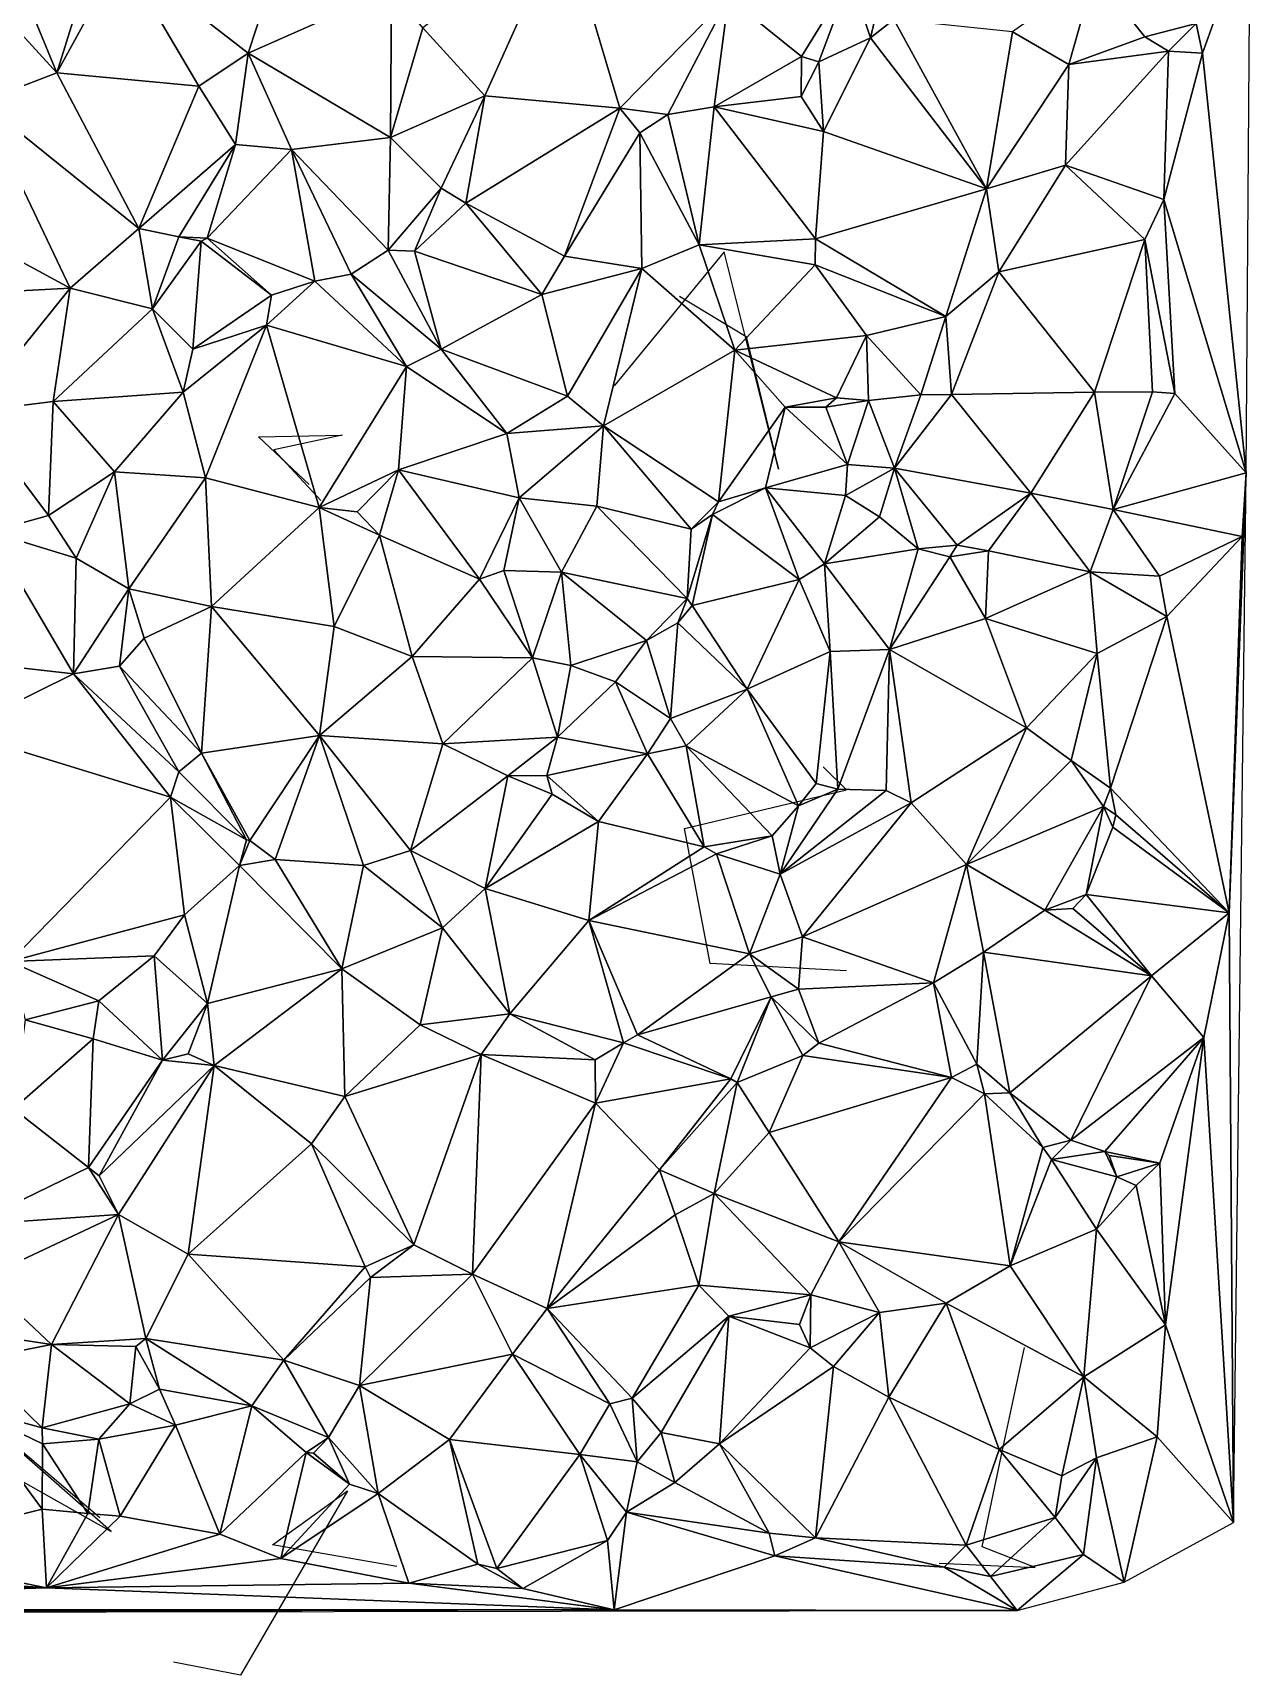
# Model space of a CAD drawing. Header units: metres. Extents: x -15 to 15.3, y -15.5 to 15.
# Drawn here: x 4.92 to 14.97, y -15.49 to -1.94 of the extents above; entities that cross this region are included whole.
import ezdxf

# ---------------------------------------------------------------- set-up
doc = ezdxf.new("R2010")
doc.units = ezdxf.units.M
doc.layers.add('CRACKS', color=1, linetype='Continuous')
doc.layers.add('STREET_MESH', color=7, linetype='Continuous')

msp = doc.modelspace()

# ---------------------------------------------------------------- linework, layer by layer
at = {"layer": 'CRACKS'}
for points in [[(10.261, -4.111, 0.1), (10.81, -4.443, 0.1), (11.078, -5.54, 0.1), (10.629, -3.744, 0.1), (9.722, -4.851, 0.1)], [(7.203, -5.664, 0.1), (6.784, -5.272, 0.1), (7.476, -5.257, 0.1), (6.911, -5.378, 0.1), (7.3, -5.797, 0.1)], [(11.64, -9.68, 0.1), (10.513, -9.62, 0.1), (10.302, -8.504, 0.1), (11.64, -8.185, 0.1), (11.447, -7.997, 0.1)], [(12.404, -14.57, 0.1), (13.197, -14.605, 0.1), (12.761, -14.433, 0.1), (12.928, -13.636, 0.1), (13.11, -12.79, 0.1)], [(4.313, -13.207, 0.1), (4.022, -13.437, 0.1), (5.568, -14.308, 0.1), (4.123, -13.043, 0.1), (5.474, -14.191, 0.1)], [(7.927, -14.596, 0.1), (6.899, -14.418, 0.1), (7.519, -13.971, 0.1), (6.636, -15.493, 0.1), (6.081, -15.385, 0.1)]]:
    msp.add_polyline3d(points, dxfattribs=at)
at = {"layer": 'STREET_MESH'}
for points in [[(6.699, -2.106), (7.181, -0.637), (5.653, -1.294)], [(6.699, -2.106), (7.881, -1.578), (7.181, -0.637)], [(4.525, -0.83), (4.04, -1.086), (5.12, -2.267)], [(5.453, -1.197), (4.525, -0.83), (5.12, -2.267)], [(8.14, -1.895), (8.652, -2.458), (9.305, -1.003)], [(8.652, -2.458), (9.768, -2.559), (9.305, -1.003)], [(9.768, -2.559), (10.664, -1.646), (9.305, -1.003)], [(14.527, -1.861), (14.58, -2.106), (14.973, -1.012)], [(14.58, -2.106), (14.941, -5.569), (14.973, -1.012)], [(4.04, -1.086), (4.495, -2.507), (5.12, -2.267)], [(5.453, -1.197), (5.12, -2.267), (5.653, -1.294)], [(5.12, -2.267), (6.292, -2.377), (5.653, -1.294)], [(6.292, -2.377), (6.699, -2.106), (5.653, -1.294)], [(10.664, -1.646), (11.267, -2.133), (11.672, -1.474)], [(11.267, -2.133), (11.411, -2.175), (11.672, -1.474)], [(11.672, -1.474), (11.411, -2.175), (11.837, -1.978)], [(11.672, -1.474), (11.837, -1.978), (11.884, -1.779)], [(13.689, -1.446), (13.01, -1.928), (13.476, -2.198)], [(14.103, -1.969), (13.689, -1.446), (13.476, -2.198)], [(13.689, -1.446), (14.103, -1.969), (14.527, -1.861)], [(7.873, -2.801), (7.881, -1.578), (6.699, -2.106)], [(7.873, -2.801), (8.14, -1.895), (7.881, -1.578)], [(10.163, -2.611), (10.664, -1.646), (9.768, -2.559)], [(10.664, -1.646), (10.163, -2.611), (10.548, -2.547)], [(11.267, -2.133), (10.664, -1.646), (10.548, -2.547)], [(8.652, -2.458), (8.14, -1.895), (7.873, -2.801)], [(11.837, -1.978), (12.032, -1.827), (11.884, -1.779)], [(12.795, -3.224), (12.032, -1.827), (11.837, -1.978)], [(12.795, -3.224), (13.01, -1.928), (12.032, -1.827)], [(14.527, -1.861), (14.103, -1.969), (14.298, -2.089)], [(14.527, -1.861), (14.298, -2.089), (14.58, -2.106)], [(11.411, -2.175), (11.451, -2.752), (11.837, -1.978)], [(11.451, -2.752), (12.795, -3.224), (11.837, -1.978)], [(13.01, -1.928), (12.795, -3.224), (13.476, -2.198)], [(14.298, -2.089), (14.103, -1.969), (13.476, -2.198)], [(6.699, -2.106), (6.292, -2.377), (6.595, -2.859)], [(7.056, -2.901), (6.699, -2.106), (6.595, -2.859)], [(7.056, -2.901), (7.873, -2.801), (6.699, -2.106)], [(11.265, -2.463), (11.267, -2.133), (10.548, -2.547)], [(11.265, -2.463), (11.411, -2.175), (11.267, -2.133)], [(14.298, -2.089), (13.447, -3.029), (14.259, -3.312)], [(13.447, -3.029), (14.298, -2.089), (13.476, -2.198)], [(14.58, -2.106), (14.298, -2.089), (14.259, -3.312)], [(14.58, -2.106), (14.259, -3.312), (14.941, -5.569)], [(4.495, -2.507), (5.796, -3.552), (5.12, -2.267)], [(5.796, -3.552), (6.292, -2.377), (5.12, -2.267)], [(11.411, -2.175), (11.265, -2.463), (11.451, -2.752)], [(12.795, -3.224), (13.447, -3.029), (13.476, -2.198)], [(6.292, -2.377), (5.796, -3.552), (6.595, -2.859)], [(5.23, -4.045), (4.495, -2.507), (4.058, -3.413)], [(5.796, -3.552), (4.495, -2.507), (5.23, -4.045)], [(8.652, -2.458), (7.873, -2.801), (8.292, -3.218)], [(8.652, -2.458), (8.292, -3.218), (8.497, -3.343)], [(9.768, -2.559), (8.652, -2.458), (8.497, -3.343)], [(9.31, -3.781), (9.768, -2.559), (8.497, -3.343)], [(9.31, -3.781), (9.933, -2.762), (9.768, -2.559)], [(9.933, -2.762), (10.163, -2.611), (9.768, -2.559)], [(10.163, -2.611), (10.424, -3.686), (10.548, -2.547)], [(10.424, -3.686), (11.385, -3.638), (10.548, -2.547)], [(11.451, -2.752), (11.265, -2.463), (10.548, -2.547)], [(11.385, -3.638), (11.451, -2.752), (10.548, -2.547)], [(9.933, -2.762), (10.424, -3.686), (10.163, -2.611)], [(7.855, -3.731), (7.873, -2.801), (7.056, -2.901)], [(7.873, -2.801), (7.855, -3.731), (8.292, -3.218)], [(9.31, -3.781), (9.95, -3.881), (9.933, -2.762)], [(9.933, -2.762), (9.95, -3.881), (10.424, -3.686)], [(11.385, -3.638), (12.795, -3.224), (11.451, -2.752)], [(5.796, -3.552), (6.126, -3.621), (6.595, -2.859)], [(6.126, -3.621), (6.36, -3.631), (6.595, -2.859)], [(6.36, -3.631), (7.056, -2.901), (6.595, -2.859)], [(7.056, -2.901), (6.36, -3.631), (7.248, -3.988)], [(7.548, -3.929), (7.056, -2.901), (7.248, -3.988)], [(7.548, -3.929), (7.855, -3.731), (7.056, -2.901)], [(13.447, -3.029), (12.795, -3.224), (12.899, -3.91)], [(13.447, -3.029), (12.899, -3.91), (14.104, -3.644)], [(13.447, -3.029), (14.104, -3.644), (14.259, -3.312)], [(8.292, -3.218), (7.855, -3.731), (8.072, -3.739)], [(8.292, -3.218), (8.072, -3.739), (8.497, -3.343)], [(12.795, -3.224), (11.385, -3.638), (12.46, -4.278)], [(12.899, -3.91), (12.795, -3.224), (12.46, -4.278)], [(8.072, -3.739), (9.124, -4.098), (8.497, -3.343)], [(9.124, -4.098), (9.31, -3.781), (8.497, -3.343)], [(14.104, -3.644), (14.352, -4.913), (14.259, -3.312)], [(14.259, -3.312), (14.352, -4.913), (14.941, -5.569)], [(4.032, -4.107), (5.23, -4.045), (4.058, -3.413)], [(5.796, -3.552), (5.23, -4.045), (5.909, -4.214)], [(6.126, -3.621), (5.796, -3.552), (5.909, -4.214)], [(6.31, -3.657), (6.126, -3.621), (5.909, -4.214)], [(6.241, -4.548), (6.31, -3.657), (5.909, -4.214)], [(6.126, -3.621), (6.31, -3.657), (6.36, -3.631)], [(6.241, -4.548), (6.892, -4.101), (6.31, -3.657)], [(6.31, -3.657), (6.892, -4.101), (6.36, -3.631)], [(6.36, -3.631), (6.892, -4.101), (7.248, -3.988)], [(11.381, -3.851), (11.385, -3.638), (10.424, -3.686)], [(11.385, -3.638), (11.381, -3.851), (12.46, -4.278)], [(14.104, -3.644), (12.899, -3.91), (13.687, -4.904)], [(14.104, -3.644), (13.687, -4.904), (14.166, -4.901)], [(14.352, -4.913), (14.104, -3.644), (14.166, -4.901)], [(7.855, -3.731), (7.548, -3.929), (8.293, -4.548)], [(8.072, -3.739), (7.855, -3.731), (8.293, -4.548)], [(9.124, -4.098), (8.072, -3.739), (8.293, -4.548)], [(9.31, -3.781), (9.124, -4.098), (9.95, -3.881)], [(10.424, -3.686), (9.95, -3.881), (10.719, -4.555)], [(11.381, -3.851), (10.424, -3.686), (10.719, -4.555)], [(8.007, -4.692), (7.548, -3.929), (7.248, -3.988)], [(7.548, -3.929), (8.007, -4.692), (8.293, -4.548)], [(9.124, -4.098), (9.336, -4.936), (9.95, -3.881)], [(9.95, -3.881), (9.336, -4.936), (9.632, -5.182)], [(9.95, -3.881), (9.632, -5.182), (10.719, -4.555)], [(11.804, -4.436), (11.381, -3.851), (10.719, -4.555)], [(11.381, -3.851), (11.804, -4.436), (12.46, -4.278)], [(12.506, -4.923), (12.899, -3.91), (12.46, -4.278)], [(12.899, -3.91), (12.506, -4.923), (13.687, -4.904)], [(4.032, -4.107), (4.407, -5.066), (5.23, -4.045)], [(4.407, -5.066), (5.089, -4.98), (5.23, -4.045)], [(5.23, -4.045), (5.089, -4.98), (5.909, -4.214)], [(6.849, -4.35), (8.007, -4.692), (7.248, -3.988)], [(6.892, -4.101), (6.849, -4.35), (7.248, -3.988)], [(6.892, -4.101), (6.241, -4.548), (6.849, -4.35)], [(9.336, -4.936), (9.124, -4.098), (8.293, -4.548)], [(5.089, -4.98), (6.163, -4.903), (5.909, -4.214)], [(6.163, -4.903), (6.241, -4.548), (5.909, -4.214)], [(11.804, -4.436), (12.253, -4.925), (12.46, -4.278)], [(12.253, -4.925), (12.506, -4.923), (12.46, -4.278)], [(6.849, -4.35), (6.163, -4.903), (6.347, -5.611)], [(6.241, -4.548), (6.163, -4.903), (6.849, -4.35)], [(7.286, -5.854), (6.849, -4.35), (6.347, -5.611)], [(8.007, -4.692), (6.849, -4.35), (7.286, -5.854)], [(11.556, -4.949), (11.804, -4.436), (10.719, -4.555)], [(11.804, -4.436), (11.556, -4.949), (11.822, -4.971)], [(12.253, -4.925), (11.804, -4.436), (11.822, -4.971)], [(8.293, -4.548), (8.007, -4.692), (8.834, -5.245)], [(9.336, -4.936), (8.293, -4.548), (8.834, -5.245)], [(9.632, -5.182), (10.583, -5.807), (10.719, -4.555)], [(10.583, -5.807), (11.132, -5.027), (10.719, -4.555)], [(11.132, -5.027), (11.556, -4.949), (10.719, -4.555)], [(7.939, -5.543), (8.007, -4.692), (7.286, -5.854)], [(8.007, -4.692), (7.939, -5.543), (8.834, -5.245)], [(5.049, -5.92), (5.089, -4.98), (4.407, -5.066)], [(5.049, -5.92), (5.595, -5.562), (5.089, -4.98)], [(5.595, -5.562), (6.163, -4.903), (5.089, -4.98)], [(6.163, -4.903), (5.595, -5.562), (6.347, -5.611)], [(9.632, -5.182), (9.336, -4.936), (8.834, -5.245)], [(11.47, -5.028), (11.556, -4.949), (11.132, -5.027)], [(11.556, -4.949), (11.47, -5.028), (11.822, -4.971)], [(11.47, -5.028), (11.649, -5.501), (11.822, -4.971)], [(11.649, -5.501), (12.035, -5.53), (11.822, -4.971)], [(12.035, -5.53), (12.253, -4.925), (11.822, -4.971)], [(12.506, -4.923), (12.035, -5.53), (13.161, -5.738)], [(12.506, -4.923), (12.253, -4.925), (12.035, -5.53)], [(13.687, -4.904), (12.506, -4.923), (13.161, -5.738)], [(13.842, -5.871), (13.687, -4.904), (13.161, -5.738)], [(13.687, -4.904), (13.842, -5.871), (14.166, -4.901)], [(13.842, -5.871), (14.352, -4.913), (14.166, -4.901)], [(14.352, -4.913), (13.842, -5.871), (14.941, -5.569)], [(4.566, -6.056), (5.049, -5.92), (4.407, -5.066)], [(10.97, -5.692), (11.132, -5.027), (10.583, -5.807)], [(11.649, -5.501), (11.132, -5.027), (10.97, -5.692)], [(11.47, -5.028), (11.132, -5.027), (11.649, -5.501)], [(7.939, -5.543), (8.938, -5.774), (8.834, -5.245)], [(8.938, -5.774), (9.632, -5.182), (8.834, -5.245)], [(9.632, -5.182), (8.938, -5.774), (9.579, -5.845)], [(9.632, -5.182), (9.579, -5.845), (10.358, -6.034)], [(10.583, -5.807), (9.632, -5.182), (10.358, -6.034)], [(7.939, -5.543), (7.286, -5.854), (7.6, -5.89)], [(7.784, -6.084), (7.939, -5.543), (7.6, -5.89)], [(7.939, -5.543), (7.784, -6.084), (8.61, -6.447)], [(8.938, -5.774), (7.939, -5.543), (8.61, -6.447)], [(11.631, -5.755), (11.649, -5.501), (10.97, -5.692)], [(11.649, -5.501), (11.631, -5.755), (12.035, -5.53)], [(11.631, -5.755), (11.913, -5.931), (12.035, -5.53)], [(11.913, -5.931), (12.231, -6.195), (12.035, -5.53)], [(12.035, -5.53), (12.554, -6.165), (13.161, -5.738)], [(12.231, -6.195), (12.554, -6.165), (12.035, -5.53)], [(5.595, -5.562), (5.049, -5.92), (5.277, -6.273)], [(5.595, -5.562), (5.277, -6.273), (5.712, -6.527)], [(6.347, -5.611), (5.595, -5.562), (5.712, -6.527)], [(6.397, -6.671), (6.347, -5.611), (5.712, -6.527)], [(7.286, -5.854), (6.347, -5.611), (6.397, -6.671)], [(10.533, -5.914), (10.97, -5.692), (10.583, -5.807)], [(11.25, -6.449), (10.97, -5.692), (10.533, -5.914)], [(10.97, -5.692), (11.25, -6.449), (11.457, -6.321)], [(11.631, -5.755), (10.97, -5.692), (11.457, -6.321)], [(14.941, -5.569), (13.842, -5.871), (14.907, -6.095)], [(14.941, -5.569), (14.799, -9.202), (14.835, -14.234)], [(14.799, -9.202), (14.941, -5.569), (14.907, -6.095)], [(8.81, -6.375), (8.938, -5.774), (8.61, -6.447)], [(9.287, -6.389), (8.938, -5.774), (8.81, -6.375)], [(8.938, -5.774), (9.287, -6.389), (9.579, -5.845)], [(10.533, -5.914), (10.583, -5.807), (10.358, -6.034)], [(11.913, -5.931), (11.631, -5.755), (11.457, -6.321)], [(12.554, -6.165), (12.813, -6.213), (13.161, -5.738)], [(12.813, -6.213), (13.653, -6.387), (13.161, -5.738)], [(13.653, -6.387), (13.842, -5.871), (13.161, -5.738)], [(5.049, -5.92), (4.566, -6.056), (5.277, -6.273)], [(7.41, -6.838), (7.286, -5.854), (6.397, -6.671)], [(7.286, -5.854), (7.784, -6.084), (7.6, -5.89)], [(7.784, -6.084), (7.286, -5.854), (7.41, -6.838)], [(9.287, -6.389), (10.325, -6.605), (9.579, -5.845)], [(9.579, -5.845), (10.325, -6.605), (10.358, -6.034)], [(10.325, -6.605), (10.533, -5.914), (10.358, -6.034)], [(10.533, -5.914), (10.325, -6.605), (10.366, -6.664)], [(11.25, -6.449), (10.533, -5.914), (10.366, -6.664)], [(12.231, -6.195), (11.913, -5.931), (11.457, -6.321)], [(13.653, -6.387), (14.225, -6.423), (13.842, -5.871)], [(13.842, -5.871), (14.225, -6.423), (14.907, -6.095)], [(4.566, -6.056), (3.875, -7.07), (5.255, -7.229)], [(4.566, -6.056), (5.255, -7.229), (5.277, -6.273)], [(7.784, -6.084), (7.41, -6.838), (8.054, -7.086)], [(8.61, -6.447), (7.784, -6.084), (8.054, -7.086)], [(14.225, -6.423), (14.286, -6.756), (14.907, -6.095)], [(14.286, -6.756), (14.799, -9.202), (14.907, -6.095)], [(11.996, -7.026), (12.231, -6.195), (11.457, -6.321)], [(11.996, -7.026), (12.494, -6.262), (12.231, -6.195)], [(12.494, -6.262), (12.554, -6.165), (12.231, -6.195)], [(12.554, -6.165), (12.494, -6.262), (12.813, -6.213)], [(12.813, -6.213), (12.494, -6.262), (12.788, -6.772)], [(13.653, -6.387), (12.813, -6.213), (12.788, -6.772)], [(5.277, -6.273), (5.255, -7.229), (5.712, -6.527)], [(11.25, -6.449), (11.505, -7.043), (11.457, -6.321)], [(11.505, -7.043), (11.996, -7.026), (11.457, -6.321)], [(12.494, -6.262), (11.996, -7.026), (12.788, -6.772)], [(8.61, -6.447), (8.054, -7.086), (9.046, -7.096)], [(8.81, -6.375), (8.61, -6.447), (9.046, -7.096)], [(9.287, -6.389), (8.81, -6.375), (9.046, -7.096)], [(9.362, -7.158), (9.287, -6.389), (9.046, -7.096)], [(10.325, -6.605), (9.287, -6.389), (9.987, -6.954)], [(9.287, -6.389), (9.362, -7.158), (9.987, -6.954)], [(10.82, -7.355), (11.25, -6.449), (10.366, -6.664)], [(11.25, -6.449), (10.82, -7.355), (11.505, -7.043)], [(13.653, -6.387), (12.788, -6.772), (13.709, -7.061)], [(13.653, -6.387), (13.709, -7.061), (14.286, -6.756)], [(14.225, -6.423), (13.653, -6.387), (14.286, -6.756)], [(5.255, -7.229), (5.636, -7.165), (5.712, -6.527)], [(5.636, -7.165), (5.839, -6.934), (5.712, -6.527)], [(5.839, -6.934), (6.397, -6.671), (5.712, -6.527)], [(10.246, -6.806), (10.325, -6.605), (9.987, -6.954)], [(10.325, -6.605), (10.246, -6.806), (10.366, -6.664)], [(5.839, -6.934), (6.312, -7.884), (6.397, -6.671)], [(6.397, -6.671), (6.312, -7.884), (7.289, -7.737)], [(7.41, -6.838), (6.397, -6.671), (7.289, -7.737)], [(10.246, -6.806), (10.82, -7.355), (10.366, -6.664)], [(12.788, -6.772), (11.996, -7.026), (13.125, -7.673)], [(12.788, -6.772), (13.125, -7.673), (13.709, -7.061)], [(13.709, -7.061), (13.821, -8.171), (14.286, -6.756)], [(14.286, -6.756), (13.821, -8.171), (14.799, -9.202)], [(8.054, -7.086), (7.41, -6.838), (7.289, -7.737)], [(10.187, -7.597), (10.246, -6.806), (9.987, -6.954)], [(10.246, -6.806), (10.187, -7.597), (10.82, -7.355)], [(5.636, -7.165), (6.312, -7.884), (5.839, -6.934)], [(9.362, -7.158), (9.733, -7.294), (9.987, -6.954)], [(9.733, -7.294), (10.187, -7.597), (9.987, -6.954)], [(10.82, -7.355), (11.39, -8.134), (11.505, -7.043)], [(11.39, -8.134), (11.568, -8.18), (11.505, -7.043)], [(11.568, -8.18), (11.996, -7.026), (11.505, -7.043)], [(11.996, -7.026), (11.568, -8.18), (11.967, -8.192)], [(12.174, -8.292), (11.996, -7.026), (11.967, -8.192)], [(11.996, -7.026), (12.174, -8.292), (13.125, -7.673)], [(3.875, -7.07), (4.294, -7.703), (5.255, -7.229)], [(5.636, -7.165), (5.255, -7.229), (6.127, -8.036)], [(5.636, -7.165), (6.127, -8.036), (6.312, -7.884)], [(8.305, -7.805), (8.054, -7.086), (7.289, -7.737)], [(8.054, -7.086), (8.305, -7.805), (9.046, -7.096)], [(8.305, -7.805), (9.254, -7.75), (9.046, -7.096)], [(9.254, -7.75), (9.362, -7.158), (9.046, -7.096)], [(9.733, -7.294), (9.362, -7.158), (9.254, -7.75)], [(13.709, -7.061), (13.125, -7.673), (13.496, -7.944)], [(13.821, -8.171), (13.709, -7.061), (13.496, -7.944)], [(5.255, -7.229), (4.294, -7.703), (6.058, -8.245)], [(6.127, -8.036), (5.255, -7.229), (6.058, -8.245)], [(9.996, -7.889), (9.733, -7.294), (9.254, -7.75)], [(9.996, -7.889), (10.187, -7.597), (9.733, -7.294)], [(10.82, -7.355), (10.187, -7.597), (10.316, -7.821)], [(11.244, -8.319), (10.82, -7.355), (10.316, -7.821)], [(11.244, -8.319), (11.39, -8.134), (10.82, -7.355)], [(4.294, -7.703), (4.733, -9.602), (6.058, -8.245)], [(10.187, -7.597), (9.996, -7.889), (10.316, -7.821)], [(12.174, -8.292), (12.631, -8.801), (13.125, -7.673)], [(13.125, -7.673), (12.631, -8.801), (13.496, -7.944)], [(6.312, -7.884), (6.712, -8.604), (7.289, -7.737)], [(6.712, -8.604), (6.921, -8.761), (7.289, -7.737)], [(6.921, -8.761), (7.651, -8.809), (7.289, -7.737)], [(8.038, -8.686), (8.305, -7.805), (7.289, -7.737)], [(7.651, -8.809), (8.038, -8.686), (7.289, -7.737)], [(8.038, -8.686), (8.843, -8.071), (8.305, -7.805)], [(8.305, -7.805), (8.843, -8.071), (9.254, -7.75)], [(9.254, -7.75), (8.843, -8.071), (9.165, -8.067)], [(9.996, -7.889), (9.254, -7.75), (9.165, -8.067)], [(9.996, -7.889), (10.464, -8.656), (10.316, -7.821)], [(10.464, -8.656), (11.025, -8.565), (10.316, -7.821)], [(11.025, -8.565), (11.244, -8.319), (10.316, -7.821)], [(6.127, -8.036), (6.685, -8.599), (6.312, -7.884)], [(6.685, -8.599), (6.712, -8.604), (6.312, -7.884)], [(9.591, -8.448), (9.996, -7.889), (9.165, -8.067)], [(10.464, -8.656), (9.996, -7.889), (9.591, -8.448)], [(12.631, -8.801), (13.761, -8.323), (13.496, -7.944)], [(13.761, -8.323), (13.821, -8.171), (13.496, -7.944)], [(6.685, -8.599), (6.127, -8.036), (6.058, -8.245)], [(8.843, -8.071), (8.038, -8.686), (8.656, -9)], [(9.21, -8.22), (8.843, -8.071), (8.656, -9)], [(8.843, -8.071), (9.21, -8.22), (9.165, -8.067)], [(9.21, -8.22), (9.591, -8.448), (9.165, -8.067)], [(4.733, -9.602), (6.173, -9.216), (6.058, -8.245)], [(6.173, -9.216), (6.628, -8.811), (6.058, -8.245)], [(6.628, -8.811), (6.685, -8.599), (6.058, -8.245)], [(9.591, -8.448), (9.21, -8.22), (8.656, -9)], [(11.244, -8.319), (11.093, -8.883), (11.568, -8.18)], [(11.568, -8.18), (11.093, -8.883), (11.967, -8.192)], [(11.093, -8.883), (12.174, -8.292), (11.967, -8.192)], [(11.244, -8.319), (11.568, -8.18), (11.39, -8.134)], [(13.761, -8.323), (13.863, -8.393), (13.821, -8.171)], [(13.821, -8.171), (13.863, -8.393), (14.799, -9.202)], [(11.025, -8.565), (11.093, -8.883), (11.244, -8.319)], [(11.093, -8.883), (11.276, -9.4), (12.174, -8.292)], [(12.174, -8.292), (11.276, -9.4), (12.631, -8.801)], [(13.761, -8.323), (12.631, -8.801), (13.277, -9.179)], [(13.619, -9.049), (13.761, -8.323), (13.277, -9.179)], [(13.761, -8.323), (13.619, -9.049), (13.84, -8.495)], [(13.863, -8.393), (13.761, -8.323), (13.84, -8.495)], [(13.863, -8.393), (13.84, -8.495), (14.799, -9.202)], [(9.512, -9.264), (9.591, -8.448), (8.656, -9)], [(10.464, -8.656), (9.591, -8.448), (9.512, -9.264)], [(13.84, -8.495), (13.619, -9.049), (14.799, -9.202)], [(6.712, -8.604), (6.685, -8.599), (6.628, -8.811)], [(6.921, -8.761), (6.712, -8.604), (6.628, -8.811)], [(10.567, -8.714), (10.464, -8.656), (9.512, -9.264)], [(10.567, -8.714), (11.025, -8.565), (10.464, -8.656)], [(11.093, -8.883), (11.025, -8.565), (10.567, -8.714)], [(6.628, -8.811), (6.173, -9.216), (6.364, -9.948)], [(6.628, -8.811), (6.364, -9.948), (7.473, -9.662)], [(6.921, -8.761), (6.628, -8.811), (7.473, -9.662)], [(7.651, -8.809), (6.921, -8.761), (7.473, -9.662)], [(8.303, -9.324), (7.651, -8.809), (7.473, -9.662)], [(8.303, -9.324), (8.038, -8.686), (7.651, -8.809)], [(8.038, -8.686), (8.303, -9.324), (8.656, -9)], [(10.567, -8.714), (9.512, -9.264), (10.84, -9.539)], [(11.093, -8.883), (10.567, -8.714), (10.84, -9.539)], [(11.276, -9.4), (12.359, -9.78), (12.631, -8.801)], [(12.359, -9.78), (12.771, -9.525), (12.631, -8.801)], [(12.631, -8.801), (12.771, -9.525), (13.277, -9.179)], [(11.276, -9.4), (11.093, -8.883), (10.84, -9.539)], [(8.303, -9.324), (8.859, -10.035), (8.656, -9)], [(8.859, -10.035), (9.512, -9.264), (8.656, -9)], [(13.619, -9.049), (13.277, -9.179), (13.508, -9.164)], [(14.159, -9.722), (13.619, -9.049), (13.508, -9.164)], [(13.619, -9.049), (14.159, -9.722), (14.799, -9.202)], [(6.173, -9.216), (4.733, -9.602), (5.922, -9.555)], [(6.364, -9.948), (6.173, -9.216), (5.922, -9.555)], [(12.771, -9.525), (14.159, -9.722), (13.277, -9.179)], [(13.277, -9.179), (14.159, -9.722), (13.508, -9.164)], [(14.159, -9.722), (14.591, -10.229), (14.799, -9.202)], [(14.799, -9.202), (14.591, -10.229), (14.835, -14.234)], [(8.12, -10.126), (8.303, -9.324), (7.473, -9.662)], [(8.303, -9.324), (8.12, -10.126), (8.859, -10.035)], [(8.859, -10.035), (9.798, -10.275), (9.512, -9.264)], [(9.512, -9.264), (9.914, -10.209), (10.84, -9.539)], [(9.798, -10.275), (9.914, -10.209), (9.512, -9.264)], [(11.244, -9.83), (11.276, -9.4), (10.84, -9.539)], [(11.276, -9.4), (11.244, -9.83), (12.359, -9.78)], [(4.733, -9.602), (5.465, -9.927), (5.922, -9.555)], [(4.857, -10.085), (5.465, -9.927), (4.733, -9.602)], [(5.465, -9.927), (5.99, -10.417), (5.922, -9.555)], [(5.99, -10.417), (6.364, -9.948), (5.922, -9.555)], [(9.914, -10.209), (11.019, -9.894), (10.84, -9.539)], [(11.019, -9.894), (11.244, -9.83), (10.84, -9.539)], [(12.771, -9.525), (12.359, -9.78), (12.715, -10.449)], [(12.771, -9.525), (12.715, -10.449), (12.989, -10.686)], [(14.159, -9.722), (12.771, -9.525), (12.989, -10.686)], [(6.364, -9.948), (6.417, -10.461), (7.473, -9.662)], [(6.417, -10.461), (7.497, -10.716), (7.473, -9.662)], [(7.497, -10.716), (8.12, -10.126), (7.473, -9.662)], [(13.493, -11.076), (14.159, -9.722), (12.989, -10.686)], [(14.159, -9.722), (13.493, -11.076), (14.591, -10.229)], [(10.684, -10.571), (11.019, -9.894), (9.914, -10.209)], [(10.684, -10.571), (10.738, -10.601), (11.019, -9.894)], [(11.019, -9.894), (10.738, -10.601), (11.28, -10.379)], [(11.412, -10.278), (11.244, -9.83), (11.019, -9.894)], [(11.412, -10.278), (11.019, -9.894), (11.28, -10.379)], [(12.359, -9.78), (11.244, -9.83), (11.412, -10.278)], [(12.359, -9.78), (11.412, -10.278), (12.508, -10.56)], [(12.715, -10.449), (12.359, -9.78), (12.508, -10.56)], [(5.418, -10.242), (5.465, -9.927), (4.857, -10.085)], [(5.99, -10.417), (5.465, -9.927), (5.418, -10.242)], [(5.99, -10.417), (6.202, -10.366), (6.364, -9.948)], [(6.364, -9.948), (6.202, -10.366), (6.417, -10.461)], [(4.761, -10.819), (5.418, -10.242), (4.857, -10.085)], [(8.12, -10.126), (7.497, -10.716), (8.622, -10.37)], [(8.859, -10.035), (8.12, -10.126), (8.622, -10.37)], [(9.564, -10.415), (8.859, -10.035), (8.622, -10.37)], [(9.564, -10.415), (9.798, -10.275), (8.859, -10.035)], [(5.418, -10.242), (4.761, -10.819), (5.379, -11.302)], [(5.99, -10.417), (5.418, -10.242), (5.379, -11.302)], [(9.798, -10.275), (9.564, -10.415), (9.567, -10.771)], [(10.684, -10.571), (9.798, -10.275), (9.567, -10.771)], [(9.798, -10.275), (10.684, -10.571), (9.914, -10.209)], [(11.412, -10.278), (11.28, -10.379), (12.508, -10.56)], [(13.493, -11.076), (13.774, -11.172), (14.591, -10.229)], [(13.774, -11.172), (14.227, -11.268), (14.591, -10.229)], [(14.591, -10.229), (14.227, -11.268), (14.273, -12.602)], [(14.591, -10.229), (14.273, -12.602), (14.835, -14.234)], [(5.468, -11.373), (5.99, -10.417), (5.379, -11.302)], [(5.99, -10.417), (5.468, -11.373), (6.417, -10.461)], [(6.202, -10.366), (5.99, -10.417), (6.417, -10.461)], [(7.497, -10.716), (8.068, -11.94), (8.622, -10.37)], [(8.068, -11.94), (8.551, -12.184), (8.622, -10.37)], [(8.622, -10.37), (8.551, -12.184), (9.567, -10.771)], [(9.564, -10.415), (8.622, -10.37), (9.567, -10.771)], [(10.738, -10.601), (11, -11.015), (11.28, -10.379)], [(11.28, -10.379), (11, -11.015), (12.508, -10.56)], [(5.468, -11.373), (5.627, -11.69), (6.417, -10.461)], [(6.417, -10.461), (5.627, -11.69), (6.202, -12.019)], [(6.417, -10.461), (6.202, -12.019), (7.222, -11.109)], [(7.497, -10.716), (6.417, -10.461), (7.222, -11.109)], [(10.095, -11.322), (10.684, -10.571), (9.567, -10.771)], [(10.738, -10.601), (10.684, -10.571), (10.095, -11.322)], [(11, -11.015), (11.577, -11.917), (12.508, -10.56)], [(11.577, -11.917), (12.78, -10.696), (12.508, -10.56)], [(12.78, -10.696), (12.715, -10.449), (12.508, -10.56)], [(12.715, -10.449), (12.78, -10.696), (12.989, -10.686)], [(10.738, -10.601), (10.095, -11.322), (10.547, -11.518)], [(11, -11.015), (10.738, -10.601), (10.547, -11.518)], [(12.78, -10.696), (11.577, -11.917), (12.992, -12.114)], [(12.78, -10.696), (13.261, -11.137), (12.989, -10.686)], [(13.261, -11.137), (12.78, -10.696), (12.992, -12.114)], [(13.261, -11.137), (13.493, -11.076), (12.989, -10.686)], [(4.761, -10.819), (4.407, -11.776), (5.379, -11.302)], [(8.068, -11.94), (7.497, -10.716), (7.222, -11.109)], [(8.551, -12.184), (9.168, -12.468), (9.567, -10.771)], [(9.168, -12.468), (10.095, -11.322), (9.567, -10.771)], [(6.202, -12.019), (7.665, -12.122), (7.222, -11.109)], [(7.665, -12.122), (8.068, -11.94), (7.222, -11.109)], [(11, -11.015), (10.547, -11.518), (11.577, -11.917)], [(13.493, -11.076), (13.261, -11.137), (13.334, -11.236)], [(13.774, -11.172), (13.493, -11.076), (13.334, -11.236)], [(13.334, -11.236), (13.261, -11.137), (12.992, -12.114)], [(13.704, -11.813), (13.334, -11.236), (12.992, -12.114)], [(13.872, -11.38), (13.774, -11.172), (13.334, -11.236)], [(13.872, -11.38), (13.334, -11.236), (13.704, -11.813)], [(13.774, -11.172), (13.809, -11.204), (14.227, -11.268)], [(13.809, -11.204), (13.774, -11.172), (13.872, -11.38)], [(13.809, -11.204), (13.872, -11.38), (14.227, -11.268)], [(4.407, -11.776), (5.627, -11.69), (5.379, -11.302)], [(5.627, -11.69), (5.468, -11.373), (5.379, -11.302)], [(10.095, -11.322), (9.168, -12.468), (10.225, -11.694)], [(10.547, -11.518), (10.095, -11.322), (10.225, -11.694)], [(14.032, -11.451), (13.872, -11.38), (13.704, -11.813)], [(13.872, -11.38), (14.032, -11.451), (14.227, -11.268)], [(14.227, -11.268), (14.032, -11.451), (14.273, -12.602)], [(10.419, -12.275), (10.547, -11.518), (10.225, -11.694)], [(10.419, -12.275), (11.346, -12.355), (10.547, -11.518)], [(10.547, -11.518), (11.346, -12.355), (11.577, -11.917)], [(14.032, -11.451), (13.704, -11.813), (14.273, -12.602)], [(5.627, -11.69), (4.407, -11.776), (4.497, -12.223)], [(5.074, -12.763), (5.627, -11.69), (4.497, -12.223)], [(5.855, -12.715), (5.627, -11.69), (5.074, -12.763)], [(5.627, -11.69), (5.855, -12.715), (6.202, -12.019)], [(9.168, -12.468), (10.419, -12.275), (10.225, -11.694)], [(11.346, -12.355), (11.911, -12.499), (11.577, -11.917)], [(11.577, -11.917), (12.462, -12.423), (12.992, -12.114)], [(11.911, -12.499), (12.462, -12.423), (11.577, -11.917)], [(13.704, -11.813), (12.992, -12.114), (13.6, -13.03)], [(14.273, -12.602), (13.704, -11.813), (13.6, -13.03)], [(5.855, -12.715), (6.993, -12.894), (6.202, -12.019)], [(6.993, -12.894), (7.665, -12.122), (6.202, -12.019)], [(7.71, -12.21), (8.068, -11.94), (7.665, -12.122)], [(8.068, -11.94), (7.71, -12.21), (8.551, -12.184)], [(6.993, -12.894), (7.71, -12.21), (7.665, -12.122)], [(7.617, -13.103), (8.881, -12.844), (8.551, -12.184)], [(7.71, -12.21), (7.617, -13.103), (8.551, -12.184)], [(8.551, -12.184), (8.881, -12.844), (9.168, -12.468)], [(12.992, -12.114), (12.462, -12.423), (13.6, -13.03)], [(4.6, -12.693), (5.074, -12.763), (4.497, -12.223)], [(7.617, -13.103), (7.71, -12.21), (6.993, -12.894)], [(9.87, -13.208), (10.419, -12.275), (9.168, -12.468)], [(10.419, -12.275), (9.87, -13.208), (10.667, -12.531)], [(11.346, -12.355), (10.419, -12.275), (10.667, -12.531)], [(8.881, -12.844), (9.686, -13.254), (9.168, -12.468)], [(9.686, -13.254), (9.87, -13.208), (9.168, -12.468)], [(11.252, -12.598), (11.346, -12.355), (10.667, -12.531)], [(11.252, -12.598), (11.341, -12.792), (11.346, -12.355)], [(11.341, -12.792), (11.911, -12.499), (11.346, -12.355)], [(12.462, -12.423), (11.911, -12.499), (11.99, -13.2)], [(12.901, -13.632), (12.462, -12.423), (11.99, -13.2)], [(12.462, -12.423), (12.901, -13.632), (13.6, -13.03)], [(9.87, -13.208), (10.108, -13.491), (10.667, -12.531)], [(10.108, -13.491), (10.592, -13.584), (10.667, -12.531)], [(10.592, -13.584), (11.341, -12.792), (10.667, -12.531)], [(11.341, -12.792), (11.252, -12.598), (10.667, -12.531)], [(11.911, -12.499), (11.341, -12.792), (11.532, -12.945)], [(11.911, -12.499), (11.532, -12.945), (11.99, -13.2)], [(14.206, -13.526), (14.273, -12.602), (13.6, -13.03)], [(14.273, -12.602), (14.206, -13.526), (14.835, -14.234)], [(5.074, -12.763), (4.6, -12.693), (4.422, -12.892)], [(5.772, -12.781), (5.855, -12.715), (5.074, -12.763)], [(5.772, -12.781), (5.966, -13.134), (5.855, -12.715)], [(5.855, -12.715), (6.73, -13.269), (6.993, -12.894)], [(5.966, -13.134), (6.73, -13.269), (5.855, -12.715)], [(4.997, -13.451), (5.074, -12.763), (4.422, -12.892)], [(5.074, -12.763), (4.997, -13.451), (5.722, -13.254)], [(5.772, -12.781), (5.074, -12.763), (5.722, -13.254)], [(5.966, -13.134), (5.772, -12.781), (5.722, -13.254)], [(8.881, -12.844), (7.617, -13.103), (8.36, -13.549)], [(8.881, -12.844), (8.36, -13.549), (9.439, -13.672)], [(9.686, -13.254), (8.881, -12.844), (9.439, -13.672)], [(11.532, -12.945), (11.341, -12.792), (10.592, -13.584)], [(4.378, -13.283), (4.997, -13.451), (4.422, -12.892)], [(6.993, -12.894), (6.73, -13.269), (7.363, -13.531)], [(7.617, -13.103), (6.993, -12.894), (7.363, -13.531)], [(11.532, -12.945), (10.592, -13.584), (11.385, -14.359)], [(11.99, -13.2), (11.532, -12.945), (11.385, -14.359)], [(6.098, -13.43), (5.966, -13.134), (5.722, -13.254)], [(5.966, -13.134), (6.098, -13.43), (6.73, -13.269)], [(7.773, -13.993), (7.617, -13.103), (7.363, -13.531)], [(7.617, -13.103), (7.773, -13.993), (8.36, -13.549)], [(12.901, -13.632), (13.418, -13.849), (13.6, -13.03)], [(13.418, -13.849), (13.703, -13.699), (13.6, -13.03)], [(13.703, -13.699), (14.206, -13.526), (13.6, -13.03)], [(3.574, -14.477), (4.997, -14.123), (4.378, -13.283)], [(4.997, -14.123), (5, -13.584), (4.378, -13.283)], [(5, -13.584), (4.997, -13.451), (4.378, -13.283)], [(4.997, -13.451), (5.466, -13.545), (5.722, -13.254)], [(5.466, -13.545), (6.098, -13.43), (5.722, -13.254)], [(6.73, -13.269), (6.098, -13.43), (6.464, -14.33)], [(7.178, -13.656), (6.73, -13.269), (6.464, -14.33)], [(6.73, -13.269), (7.178, -13.656), (7.363, -13.531)], [(9.91, -13.733), (9.686, -13.254), (9.439, -13.672)], [(9.686, -13.254), (9.91, -13.733), (9.87, -13.208)], [(9.87, -13.208), (9.91, -13.733), (10.108, -13.491)], [(12.628, -14.42), (11.99, -13.2), (11.385, -14.359)], [(12.901, -13.632), (11.99, -13.2), (12.628, -14.42)], [(5, -13.584), (5.466, -13.545), (4.997, -13.451)], [(5.466, -13.545), (5, -13.584), (5.375, -14.16)], [(5.466, -13.545), (5.375, -14.16), (5.642, -14.182)], [(6.098, -13.43), (5.466, -13.545), (5.642, -14.182)], [(6.098, -13.43), (5.642, -14.182), (6.464, -14.33)], [(7.178, -13.656), (7.239, -13.661), (7.363, -13.531)], [(7.239, -13.661), (7.536, -13.917), (7.363, -13.531)], [(7.536, -13.917), (7.773, -13.993), (7.363, -13.531)], [(8.36, -13.549), (7.773, -13.993), (8.595, -14.577)], [(8.36, -13.549), (8.752, -14.612), (9.439, -13.672)], [(8.752, -14.612), (8.36, -13.549), (8.595, -14.577)], [(9.91, -13.733), (10.222, -13.904), (10.108, -13.491)], [(10.222, -13.904), (10.592, -13.584), (10.108, -13.491)], [(13.703, -13.699), (13.932, -14.726), (14.206, -13.526)], [(14.206, -13.526), (13.932, -14.726), (14.835, -14.234)], [(5.375, -14.16), (5, -13.584), (4.997, -14.123)], [(7.178, -13.656), (6.464, -14.33), (6.968, -14.53)], [(7.536, -13.917), (7.178, -13.656), (6.968, -14.53)], [(7.239, -13.661), (7.178, -13.656), (7.536, -13.917)], [(8.752, -14.612), (9.665, -14.381), (9.439, -13.672)], [(9.665, -14.381), (9.822, -14.147), (9.439, -13.672)], [(9.822, -14.147), (9.91, -13.733), (9.439, -13.672)], [(10.222, -13.904), (11, -14.322), (10.592, -13.584)], [(10.592, -13.584), (11, -14.322), (11.385, -14.359)], [(12.901, -13.632), (12.628, -14.42), (13.362, -14.192)], [(13.418, -13.849), (12.901, -13.632), (13.362, -14.192)], [(9.91, -13.733), (9.822, -14.147), (10.222, -13.904)], [(13.597, -14.498), (13.703, -13.699), (13.362, -14.192)], [(13.703, -13.699), (13.418, -13.849), (13.362, -14.192)], [(13.703, -13.699), (13.597, -14.498), (13.932, -14.726)], [(7.773, -13.993), (7.536, -13.917), (6.968, -14.53)], [(9.822, -14.147), (11, -14.322), (10.222, -13.904)], [(8.026, -14.733), (7.773, -13.993), (6.968, -14.53)], [(7.773, -13.993), (8.026, -14.733), (8.595, -14.577)], [(5.032, -14.773), (4.997, -14.123), (3.574, -14.477)], [(5.375, -14.16), (4.997, -14.123), (5.032, -14.773)], [(5.642, -14.182), (5.375, -14.16), (5.032, -14.773)], [(5.642, -14.182), (5.032, -14.773), (6.464, -14.33)], [(9.822, -14.147), (9.665, -14.381), (9.72, -14.954)], [(11.049, -14.508), (9.822, -14.147), (9.72, -14.954)], [(11, -14.322), (9.822, -14.147), (11.049, -14.508)], [(13.362, -14.192), (12.628, -14.42), (12.829, -14.678)], [(13.597, -14.498), (13.362, -14.192), (12.829, -14.678)], [(6.464, -14.33), (5.032, -14.773), (6.968, -14.53)], [(11, -14.322), (11.049, -14.508), (11.385, -14.359)], [(11.049, -14.508), (12.445, -14.601), (11.385, -14.359)], [(12.445, -14.601), (12.628, -14.42), (11.385, -14.359)], [(5.032, -14.773), (3.574, -14.477), (3.335, -14.65)], [(9.665, -14.381), (8.752, -14.612), (8.968, -14.777)], [(9.665, -14.381), (8.968, -14.777), (9.72, -14.954)], [(12.628, -14.42), (12.445, -14.601), (12.829, -14.678)], [(13.049, -14.961), (13.597, -14.498), (12.829, -14.678)], [(13.932, -14.726), (13.597, -14.498), (13.049, -14.961)], [(5.032, -14.773), (8.026, -14.733), (6.968, -14.53)], [(8.026, -14.733), (8.968, -14.777), (8.595, -14.577)], [(8.968, -14.777), (8.752, -14.612), (8.595, -14.577)], [(13.049, -14.961), (11.049, -14.508), (9.72, -14.954)], [(12.445, -14.601), (11.049, -14.508), (13.049, -14.961)], [(12.445, -14.601), (13.049, -14.961), (12.829, -14.678)], [(5.032, -14.773), (1.338, -14.725), (-0.568, -14.95)], [(9.72, -14.954), (5.032, -14.773), (-0.568, -14.95)], [(1.338, -14.725), (5.032, -14.773), (3.335, -14.65)], [(8.026, -14.733), (5.032, -14.773), (9.72, -14.954)], [(8.968, -14.777), (8.026, -14.733), (9.72, -14.954)], [(-5.762, -14.986), (9.72, -14.954), (-0.568, -14.95)], [(-5.762, -14.986), (13.049, -14.961), (9.72, -14.954)]]:
    msp.add_3dface(points, dxfattribs=at)

doc.saveas('drawing.dxf')
